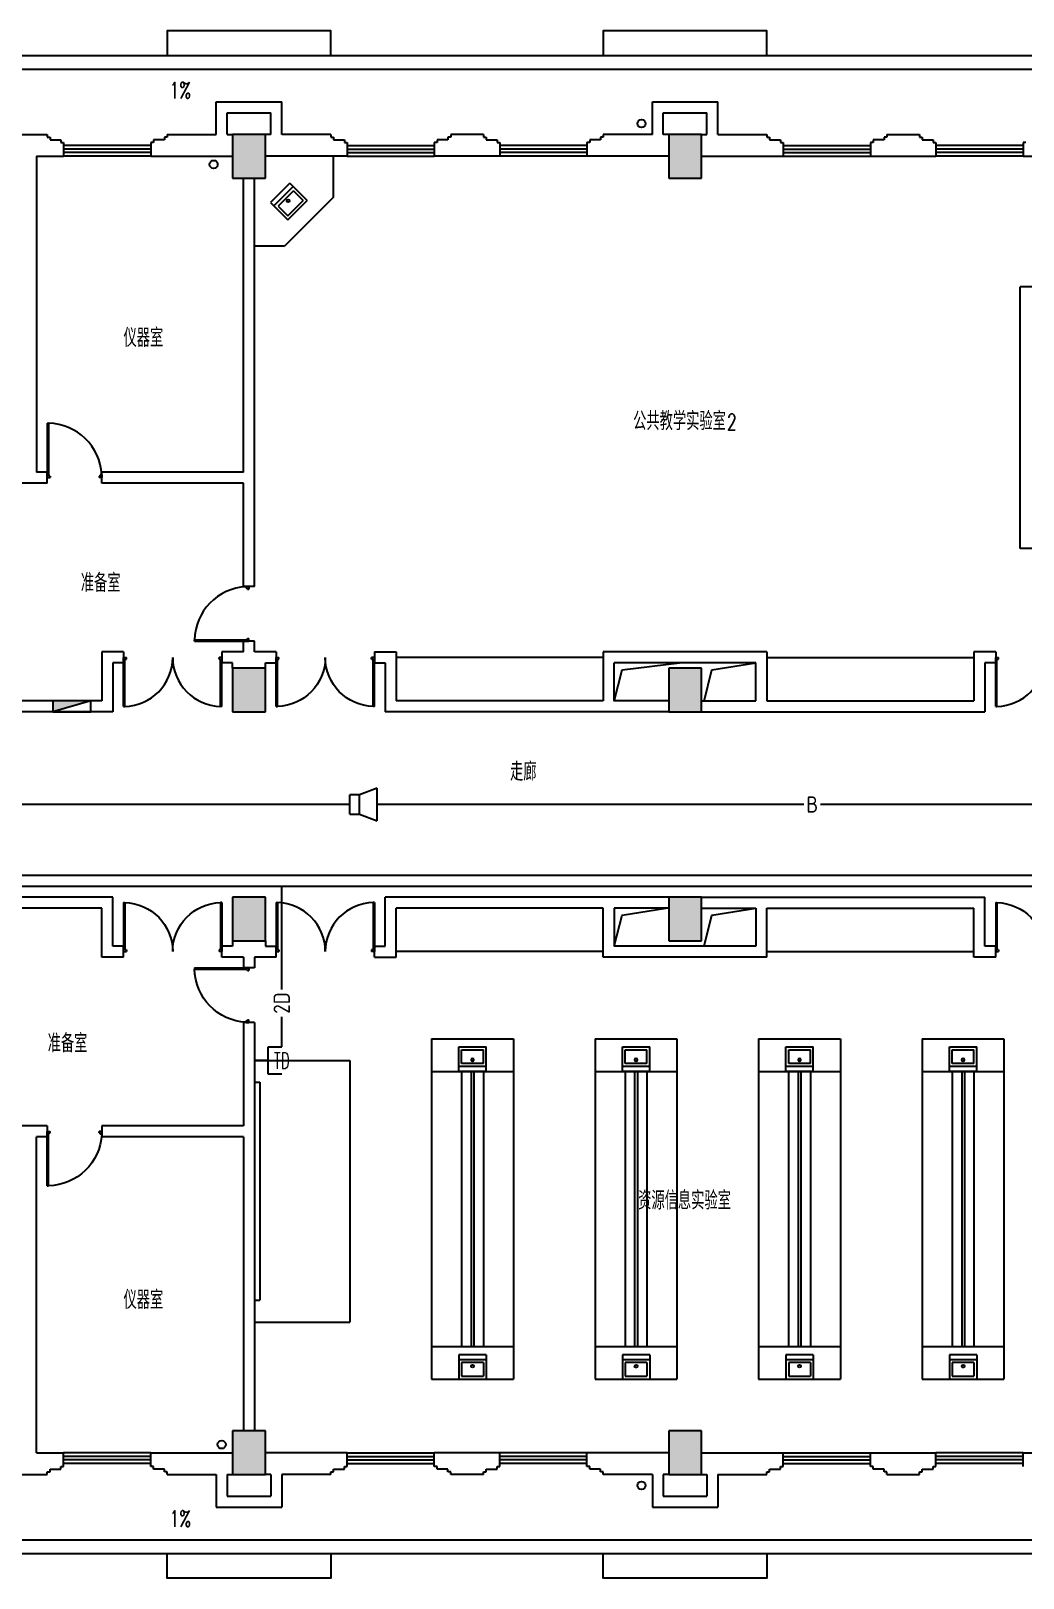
# Model space of a CAD drawing. Extents: x 190999 to 834799, y -200814 to 215286.
# Drawn here: x 240812 to 259012, y -66564 to -38163 of the extents above; entities that cross this region are included whole.
import ezdxf
from ezdxf.enums import TextEntityAlignment as Align

# ---------------------------------------------------------------- set-up
doc = ezdxf.new("R2010")
doc.units = 0
doc.header["$LTSCALE"] = 1000
doc.header["$MEASUREMENT"] = 0
for name, color, linetype in [('00-EQUIP', 3, 'Continuous'), ('00-SIG_TEXT', 7, 'Continuous'), ('00-WIRE-4', 6, 'Continuous'), ('A-墙线', 2, 'Continuous'), ('A-外包装修', 250, 'Continuous'), ('A-外窗', 145, 'Continuous'), ('A-家具', 250, 'Continuous'), ('A-门', 167, 'Continuous'), ('COLUMN', 2, 'Continuous'), ('EQUIP_消火栓', 6, 'Continuous'), ('PUB_HATCH', 250, 'Continuous'), ('PUB_TEXT', 7, 'Continuous'), ('屋面排水', 7, 'Continuous'), ('房间名称', 7, 'Continuous'), ('桥架', 1, 'Continuous'), ('洞口线', 177, 'Continuous'), ('雨水管', 3, 'Continuous'), ('雨水管口', 1, 'Continuous')]:
    doc.layers.add(name, color=color, linetype=linetype)
doc.styles.add('-GBCBIGGBENOR', font='GBENOR.shx', dxfattribs={"bigfont": 'GBCBIG.shx'})
doc.styles.add('_COMPLEX', font='COMPLEX.shx', dxfattribs={"width": 0.5})
doc.styles.add('_TCH_DIM', font='SIMPLEX', dxfattribs={"bigfont": 'GBCBIG'})
doc.styles.get("Standard").update_dxf_attribs({"font": 'simhei.ttf'})
doc.styles.add('zz-1', font='arial.ttf', dxfattribs={"width": 0.8})

# ---------------------------------------------------------------- blocks, each defined once
blk = doc.blocks.new('m1000')
at = {"layer": 'A-墙线'}
for p, q in [((0, 0), (0, 200)), ((1000, 0), (1000, 200))]:
    blk.add_line(p, q, dxfattribs=at)
at = {"layer": 'A-门'}
for p, q in [((0, 1100), (0, 100)), ((0, 1100), (20, 1100)), ((20, 1100), (20, 150)), ((0, 150), (30, 150)), ((0, 100), (50, 100)), ((30, 150), (30, 130)), ((30, 130), (50, 130)), ((50, 130), (50, 100)), ((950, 130), (950, 100)), ((970, 130), (950, 130)), ((1000, 100), (950, 100)), ((970, 150), (970, 130)), ((1000, 150), (970, 150)), ((1000, 150), (1000, 100))]:
    blk.add_line(p, q, dxfattribs=at)
blk.add_arc((0, 100), 1000, 2.866, 88.854, dxfattribs=at)
blk = doc.blocks.new('m1800')
at = {"layer": 'A-墙线'}
for p, q in [((-900, -100), (-900, 100)), ((900, -100), (900, 100))]:
    blk.add_line(p, q, dxfattribs=at)
at = {"layer": 'A-门'}
for p, q in [((-900, 900), (-900, 0)), ((-900, 900), (-880, 900)), ((-880, 900), (-880, 50)), ((880, 900), (880, 50)), ((900, 900), (880, 900)), ((900, 900), (900, 0)), ((-900, 50), (-870, 50)), ((-900, 0), (-850, 0)), ((-870, 50), (-870, 30)), ((-870, 30), (-850, 30)), ((-850, 30), (-850, 0)), ((850, 30), (850, 0)), ((870, 30), (850, 30)), ((900, 0), (850, 0)), ((870, 50), (870, 30)), ((900, 50), (870, 50))]:
    blk.add_line(p, q, dxfattribs=at)
for centre, start, end in [((-900, 0), 0, 88.7267), ((900, 0), 91.2733, 180)]:
    blk.add_arc(centre, 900, start, end, dxfattribs=at)
blk = doc.blocks.new('$TwtSys$00000434')
for p, q in [((-0.5, 0.5), (-0.5, -0.5)), ((-0.5, -0.5), (0.5, 0.5)), ((0.5, 0.5), (-0.5, 0.5)), ((0.5, -0.5), (0.5, 0.5)), ((-0.5, -0.5), (0.5, -0.5))]:
    blk.add_line(p, q)
blk.add_solid([(0.5, -0.5), (0.5, 0.5), (-0.5, -0.5)])
blk = doc.blocks.new('$plan$00001609')
at = {"linetype": 'Continuous'}
for p, q in [((0, -251), (0, 251)), ((0, 251), (450, 251)), ((93, -251), (93, 251)), ((146, -199), (146, 199)), ((146, 199), (397, 199)), ((397, 199), (397, -199)), ((450, 251), (450, -251)), ((0, -251), (450, -251)), ((146, -199), (397, -199))]:
    blk.add_line(p, q, dxfattribs=at)
blk.add_line((238, 2), (238, 0))
blk.add_arc((212, 0), 26, 4.716, 0, dxfattribs=at)
at = {"style": 'zz-1'}
for tag in ['YSIZE', 'XSIZE']:
    blk.add_attdef(tag, (0, 0), '', height=0.5, dxfattribs=at)
blk = doc.blocks.new('_LINKPT1')
at = {"color": 0}
blk.add_line((0, 0), (0, 0), dxfattribs=at)
blk = doc.blocks.new('IO37IMB6')
for p, q in [((-0.5, 0.499), (-0.5, 0.999)), ((0.5, 0.999), (0.5, 0.499)), ((0.5, 0.499), (-0.5, 0.499)), ((0, 0.5), (0, 0))]:
    blk.add_line(p, q)
at = {"xscale": 0.002, "yscale": 0.002, "zscale": 0.002}
for p in [(0, 1.384), (-0.5, 0.499), (0, 0), (0.5, 0.499)]:
    blk.add_blockref('_LINKPT1', p, dxfattribs=at)
at = {"style": '_COMPLEX', "width": 0.6, "flags": 8}
blk.add_attdef('$TEXT$', text='', height=0.6, dxfattribs=at).set_placement((0, 1), align=Align.MIDDLE_CENTER)
at = {"flags": 9}
blk.add_attdef('A', (0, 0), '', height=0.00002, dxfattribs=at)
blk = doc.blocks.new('OS28WV87')
for p, q in [((0.35, 0.35), (1, 0.6)), ((1, 0.6), (1, -0.6)), ((0, 0.35), (0, -0.35)), ((0, 0.35), (0.35, 0.35)), ((0.35, 0.35), (0.35, -0.35)), ((0.35, -0.35), (0, -0.35)), ((1, -0.6), (0.35, -0.35))]:
    blk.add_line(p, q)
at = {"xscale": 0.002, "yscale": 0.002, "zscale": 0.002}
for p in [(0, 0), (0.175, 0.35), (1, 0), (0.175, -0.35)]:
    blk.add_blockref('_LINKPT1', p, dxfattribs=at)
at = {"flags": 9}
blk.add_attdef('A', (0, 0), '', height=0.00002, dxfattribs=at)

msp = doc.modelspace()

# ---------------------------------------------------------------- hatches: boundary and pattern name
at = {"layer": 'PUB_HATCH'}
for points in [[(245111.6, -40063.5), (244511.6, -40063.5), (244511.6, -40863.5), (245111.6, -40863.5)], [(253111.6, -40063.5), (252511.6, -40063.5), (252511.6, -40863.5), (253111.6, -40863.5)], [(245111.6, -49863.5), (244511.6, -49863.5), (244511.6, -50663.5), (245111.6, -50663.5)], [(253111.6, -49863.5), (252511.6, -49863.5), (252511.6, -50663.5), (253111.6, -50663.5)], [(245111.6, -54063.5), (244511.6, -54063.5), (244511.6, -54863.5), (245111.6, -54863.5)], [(253111.6, -54063.5), (252511.6, -54063.5), (252511.6, -54863.5), (253111.6, -54863.5)], [(245111.6, -63863.5), (244511.6, -63863.5), (244511.6, -64663.5), (245111.6, -64663.5)], [(253111.6, -63863.5), (252511.6, -63863.5), (252511.6, -64663.5), (253111.6, -64663.5)]]:
    msp.add_hatch(color=256, dxfattribs=at).paths.add_polyline_path(points)

# ---------------------------------------------------------------- linework, layer by layer
at = {"layer": '00-WIRE-4'}
for p, q in [((246661.6, -52363.5), (238819.8, -52363.5)), ((254992.3, -52363.5), (247161.6, -52363.5)), ((260037.1, -52363.5), (255297.3, -52363.5)), ((245411.1, -55758), (245411.1, -53863.5)), ((245411.1, -56813.5), (245411.1, -56258.6))]:
    msp.add_line(p, q, dxfattribs=at)
at = {"layer": 'A-墙线'}
for p, q in [((244211.6, -39463.5), (245411.6, -39463.5)), ((244211.6, -40063.5), (244211.6, -39463.5)), ((245411.6, -40063.5), (245411.6, -39463.5)), ((252211.6, -39463.5), (253411.6, -39463.5)), ((252211.6, -40063.5), (252211.6, -39463.5)), ((253411.6, -40063.5), (253411.6, -39463.5)), ((244411.6, -39663.5), (245211.6, -39663.5)), ((244411.6, -40063.5), (244411.6, -39663.5)), ((245211.6, -40063.5), (245211.6, -39663.5)), ((252411.6, -39663.5), (253211.6, -39663.5)), ((252411.6, -40063.5), (252411.6, -39663.5)), ((253211.6, -40063.5), (253211.6, -39663.5)), ((240511.6, -40063.5), (241111.6, -40063.5)), ((241111.6, -40063.5), (241111.6, -40113.5)), ((241111.6, -40113.5), (241161.6, -40113.5)), ((241161.6, -40113.5), (241161.6, -40163.5)), ((241161.6, -40163.5), (241361.6, -40163.5)), ((241361.6, -40163.5), (241361.6, -40213.5)), ((241361.6, -40213.5), (241411.6, -40213.5)), ((241411.6, -40213.5), (241411.6, -40463.5)), ((243061.6, -40213.5), (243011.6, -40213.5)), ((243011.6, -40213.5), (243011.6, -40463.5)), ((243061.6, -40163.5), (243061.6, -40213.5)), ((243261.6, -40163.5), (243061.6, -40163.5)), ((243261.6, -40113.5), (243261.6, -40163.5)), ((243311.6, -40113.5), (243261.6, -40113.5)), ((243311.6, -40063.5), (244211.6, -40063.5)), ((243311.6, -40063.5), (243311.6, -40113.5)), ((244411.6, -40063.5), (244511.6, -40063.5)), ((245211.6, -40063.5), (245111.6, -40063.5)), ((246311.6, -40063.5), (245411.6, -40063.5)), ((246311.6, -40063.5), (246311.6, -40113.5)), ((246311.6, -40113.5), (246361.6, -40113.5)), ((246361.6, -40113.5), (246361.6, -40163.5)), ((246361.6, -40163.5), (246561.6, -40163.5)), ((246561.6, -40163.5), (246561.6, -40213.5)), ((246561.6, -40213.5), (246611.6, -40213.5)), ((246611.6, -40213.5), (246611.6, -40463.5)), ((248261.6, -40213.5), (248211.6, -40213.5)), ((248211.6, -40213.5), (248211.6, -40463.5)), ((248261.6, -40163.5), (248261.6, -40213.5)), ((248461.6, -40163.5), (248261.6, -40163.5)), ((248461.6, -40113.5), (248461.6, -40163.5)), ((248511.6, -40113.5), (248461.6, -40113.5)), ((249111.6, -40063.5), (248511.6, -40063.5)), ((248511.6, -40063.5), (248511.6, -40113.5)), ((249111.6, -40063.5), (249111.6, -40113.5)), ((249111.6, -40113.5), (249161.6, -40113.5)), ((249161.6, -40113.5), (249161.6, -40163.5)), ((249161.6, -40163.5), (249361.6, -40163.5)), ((249361.6, -40163.5), (249361.6, -40213.5)), ((249361.6, -40213.5), (249411.6, -40213.5)), ((249411.6, -40213.5), (249411.6, -40463.5)), ((251061.6, -40213.5), (251011.6, -40213.5)), ((251011.6, -40213.5), (251011.6, -40463.5)), ((251061.6, -40163.5), (251061.6, -40213.5)), ((251261.6, -40163.5), (251061.6, -40163.5)), ((251261.6, -40113.5), (251261.6, -40163.5)), ((251311.6, -40113.5), (251261.6, -40113.5)), ((252211.6, -40063.5), (251311.6, -40063.5)), ((251311.6, -40063.5), (251311.6, -40113.5)), ((252511.6, -40063.5), (252411.6, -40063.5)), ((253111.6, -40063.5), (253211.6, -40063.5)), ((253411.6, -40063.5), (254311.6, -40063.5)), ((254311.6, -40063.5), (254311.6, -40113.5)), ((254311.6, -40113.5), (254361.6, -40113.5)), ((254361.6, -40113.5), (254361.6, -40163.5)), ((254361.6, -40163.5), (254561.6, -40163.5)), ((254561.6, -40163.5), (254561.6, -40213.5)), ((254561.6, -40213.5), (254611.6, -40213.5)), ((254611.6, -40213.5), (254611.6, -40463.5)), ((256261.6, -40213.5), (256211.6, -40213.5)), ((256211.6, -40213.5), (256211.6, -40463.5)), ((256261.6, -40163.5), (256261.6, -40213.5)), ((256461.6, -40163.5), (256261.6, -40163.5)), ((256461.6, -40113.5), (256461.6, -40163.5)), ((256511.6, -40113.5), (256461.6, -40113.5)), ((256511.6, -40063.5), (257111.6, -40063.5)), ((256511.6, -40063.5), (256511.6, -40113.5)), ((257111.6, -40063.5), (257111.6, -40113.5)), ((257111.6, -40113.5), (257161.6, -40113.5)), ((257161.6, -40113.5), (257161.6, -40163.5)), ((257161.6, -40163.5), (257361.6, -40163.5)), ((257361.6, -40163.5), (257361.6, -40213.5)), ((257361.6, -40213.5), (257411.6, -40213.5)), ((257411.6, -40213.5), (257411.6, -40463.5)), ((259061.6, -40213.5), (259011.6, -40213.5)), ((259011.6, -40213.5), (259011.6, -40463.5)), ((240911.6, -40463.5), (240911.6, -46263.5)), ((240911.6, -40463.5), (241411.6, -40463.5)), ((243011.6, -40463.5), (244511.6, -40463.5)), ((246611.6, -40463.5), (245111.6, -40463.5)), ((249411.6, -40463.5), (248211.6, -40463.5)), ((252511.6, -40463.5), (251011.6, -40463.5)), ((253111.6, -40463.5), (254611.6, -40463.5)), ((256211.6, -40463.5), (257411.6, -40463.5)), ((259011.6, -40463.5), (260511.6, -40463.5)), ((244711.6, -46263.5), (244711.6, -40863.5)), ((244911.6, -48363.5), (244911.6, -40863.5)), ((241111.6, -46263.5), (240911.6, -46263.5)), ((244711.6, -46263.5), (242111.6, -46263.5)), ((241111.6, -46463.5), (240511.6, -46463.5)), ((244711.6, -46463.5), (242111.6, -46463.5)), ((244711.6, -48363.5), (244711.6, -46463.5)), ((244711.6, -49563.5), (244711.6, -49363.5)), ((244911.6, -49563.5), (244911.6, -49363.5)), ((242511.6, -49563.5), (242111.6, -49563.5)), ((242111.6, -49563.5), (242111.6, -50463.5)), ((244711.6, -49563.5), (244311.6, -49563.5)), ((245311.6, -49563.5), (244911.6, -49563.5)), ((247111.6, -49563.5), (247511.6, -49563.5)), ((247511.6, -49563.5), (247511.6, -50463.5)), ((254311.6, -49563.5), (251311.6, -49563.5)), ((251311.6, -49563.5), (251311.6, -50463.5)), ((254311.6, -49563.5), (254311.6, -50463.5)), ((258511.6, -49563.5), (258111.6, -49563.5)), ((258111.6, -49563.5), (258111.6, -50463.5)), ((242511.6, -49763.5), (242311.6, -49763.5)), ((242311.6, -49763.5), (242311.6, -50663.5)), ((244511.6, -49763.5), (244311.6, -49763.5)), ((244511.6, -49863.5), (244511.6, -49763.5)), ((245111.6, -49763.5), (245311.6, -49763.5)), ((245111.6, -49863.5), (245111.6, -49763.5)), ((247111.6, -49763.5), (247311.6, -49763.5)), ((247311.6, -49763.5), (247311.6, -50663.5)), ((254111.6, -49763.5), (251511.6, -49763.5)), ((251511.6, -50463.5), (251511.6, -49763.5)), ((254111.6, -50463.5), (254111.6, -49763.5)), ((258511.6, -49763.5), (258311.6, -49763.5)), ((258311.6, -49763.5), (258311.6, -50663.5)), ((242111.6, -50463.5), (239461.6, -50463.5)), ((251311.6, -50463.5), (247511.6, -50463.5)), ((252511.6, -50463.5), (251511.6, -50463.5)), ((253111.6, -50463.5), (254111.6, -50463.5)), ((254311.6, -50463.5), (258111.6, -50463.5)), ((242311.6, -50663.5), (237111.6, -50663.5)), ((252511.6, -50663.5), (247311.6, -50663.5)), ((253111.6, -50663.5), (258311.6, -50663.5)), ((242311.6, -54063.5), (237111.6, -54063.5)), ((242311.6, -54963.5), (242311.6, -54063.5)), ((252511.6, -54063.5), (247311.6, -54063.5)), ((247311.6, -54963.5), (247311.6, -54063.5)), ((253111.6, -54063.5), (258311.6, -54063.5)), ((258311.6, -54963.5), (258311.6, -54063.5)), ((242111.6, -54263.5), (238061.6, -54263.5)), ((242111.6, -55163.5), (242111.6, -54263.5)), ((251311.6, -54263.5), (247511.6, -54263.5)), ((247511.6, -55163.5), (247511.6, -54263.5)), ((251311.6, -55163.5), (251311.6, -54263.5)), ((252511.6, -54263.5), (251511.6, -54263.5)), ((251511.6, -54263.5), (251511.6, -54963.5)), ((253111.6, -54263.5), (254111.6, -54263.5)), ((254111.6, -54263.5), (254111.6, -54963.5)), ((254311.6, -54263.5), (258111.6, -54263.5)), ((254311.6, -55163.5), (254311.6, -54263.5)), ((258111.6, -55163.5), (258111.6, -54263.5)), ((242511.6, -54963.5), (242311.6, -54963.5)), ((244511.6, -54963.5), (244311.6, -54963.5)), ((244511.6, -54863.5), (244511.6, -54963.5)), ((245111.6, -54863.5), (245111.6, -54963.5)), ((245111.6, -54963.5), (245311.6, -54963.5)), ((247111.6, -54963.5), (247311.6, -54963.5)), ((254111.6, -54963.5), (251511.6, -54963.5)), ((258511.6, -54963.5), (258311.6, -54963.5)), ((242511.6, -55163.5), (242111.6, -55163.5)), ((244711.6, -55163.5), (244311.6, -55163.5)), ((244711.6, -55163.5), (244711.6, -55363.5)), ((244911.6, -55163.5), (244911.6, -55363.5)), ((245311.6, -55163.5), (244911.6, -55163.5)), ((247111.6, -55163.5), (247511.6, -55163.5)), ((254311.6, -55163.5), (251311.6, -55163.5)), ((258511.6, -55163.5), (258111.6, -55163.5)), ((244711.6, -56363.5), (244711.6, -58263.5)), ((244911.6, -56363.5), (244911.6, -63863.5)), ((241111.6, -58263.5), (240511.6, -58263.5)), ((241111.6, -58463.5), (240911.6, -58463.5)), ((240911.6, -64263.5), (240911.6, -58463.5)), ((244711.6, -58263.5), (242111.6, -58263.5)), ((244711.6, -58463.5), (242111.6, -58463.5)), ((244711.6, -58463.5), (244711.6, -63863.5)), ((240911.6, -64263.5), (241411.6, -64263.5)), ((241411.6, -64513.5), (241411.6, -64263.5)), ((243011.6, -64263.5), (244511.6, -64263.5)), ((243011.6, -64513.5), (243011.6, -64263.5)), ((246611.6, -64263.5), (245111.6, -64263.5)), ((246611.6, -64513.5), (246611.6, -64263.5)), ((249411.6, -64263.5), (248211.6, -64263.5)), ((248211.6, -64513.5), (248211.6, -64263.5)), ((249411.6, -64513.5), (249411.6, -64263.5)), ((252511.6, -64263.5), (251011.6, -64263.5)), ((251011.6, -64513.5), (251011.6, -64263.5)), ((253111.6, -64263.5), (254611.6, -64263.5)), ((254611.6, -64513.5), (254611.6, -64263.5)), ((256211.6, -64263.5), (257411.6, -64263.5)), ((256211.6, -64513.5), (256211.6, -64263.5)), ((257411.6, -64513.5), (257411.6, -64263.5)), ((259011.6, -64263.5), (260511.6, -64263.5)), ((259011.6, -64513.5), (259011.6, -64263.5)), ((240511.6, -64663.5), (241111.6, -64663.5)), ((241111.6, -64663.5), (241111.6, -64613.5)), ((241111.6, -64613.5), (241161.6, -64613.5)), ((241161.6, -64613.5), (241161.6, -64563.5)), ((241161.6, -64563.5), (241361.6, -64563.5)), ((241361.6, -64513.5), (241411.6, -64513.5)), ((241361.6, -64563.5), (241361.6, -64513.5)), ((243061.6, -64513.5), (243011.6, -64513.5)), ((243061.6, -64563.5), (243061.6, -64513.5)), ((243261.6, -64563.5), (243061.6, -64563.5)), ((243261.6, -64613.5), (243261.6, -64563.5)), ((243311.6, -64613.5), (243261.6, -64613.5)), ((243311.6, -64663.5), (243311.6, -64613.5)), ((243311.6, -64663.5), (244211.6, -64663.5)), ((244211.6, -64663.5), (244211.6, -65263.5)), ((244411.6, -64663.5), (244511.6, -64663.5)), ((244411.6, -64663.5), (244411.6, -65063.5)), ((245211.6, -64663.5), (245111.6, -64663.5)), ((245211.6, -64663.5), (245211.6, -65063.5)), ((246311.6, -64663.5), (245411.6, -64663.5)), ((245411.6, -64663.5), (245411.6, -65263.5)), ((246311.6, -64663.5), (246311.6, -64613.5)), ((246311.6, -64613.5), (246361.6, -64613.5)), ((246361.6, -64613.5), (246361.6, -64563.5)), ((246361.6, -64563.5), (246561.6, -64563.5)), ((246561.6, -64513.5), (246611.6, -64513.5)), ((246561.6, -64563.5), (246561.6, -64513.5)), ((248261.6, -64513.5), (248211.6, -64513.5)), ((248261.6, -64563.5), (248261.6, -64513.5)), ((248461.6, -64563.5), (248261.6, -64563.5)), ((248461.6, -64613.5), (248461.6, -64563.5)), ((248511.6, -64613.5), (248461.6, -64613.5)), ((248511.6, -64663.5), (248511.6, -64613.5)), ((249111.6, -64663.5), (248511.6, -64663.5)), ((249111.6, -64663.5), (249111.6, -64613.5)), ((249111.6, -64613.5), (249161.6, -64613.5)), ((249161.6, -64613.5), (249161.6, -64563.5)), ((249161.6, -64563.5), (249361.6, -64563.5)), ((249361.6, -64513.5), (249411.6, -64513.5)), ((249361.6, -64563.5), (249361.6, -64513.5)), ((251061.6, -64513.5), (251011.6, -64513.5)), ((251061.6, -64563.5), (251061.6, -64513.5)), ((251261.6, -64563.5), (251061.6, -64563.5)), ((251261.6, -64613.5), (251261.6, -64563.5)), ((251311.6, -64613.5), (251261.6, -64613.5)), ((251311.6, -64663.5), (251311.6, -64613.5)), ((252211.6, -64663.5), (251311.6, -64663.5)), ((252211.6, -64663.5), (252211.6, -65263.5)), ((252511.6, -64663.5), (252411.6, -64663.5)), ((252411.6, -64663.5), (252411.6, -65063.5)), ((253111.6, -64663.5), (253211.6, -64663.5)), ((253211.6, -64663.5), (253211.6, -65063.5)), ((253411.6, -64663.5), (254311.6, -64663.5)), ((253411.6, -64663.5), (253411.6, -65263.5)), ((254311.6, -64663.5), (254311.6, -64613.5)), ((254311.6, -64613.5), (254361.6, -64613.5)), ((254361.6, -64613.5), (254361.6, -64563.5)), ((254361.6, -64563.5), (254561.6, -64563.5)), ((254561.6, -64513.5), (254611.6, -64513.5)), ((254561.6, -64563.5), (254561.6, -64513.5)), ((256261.6, -64513.5), (256211.6, -64513.5)), ((256261.6, -64563.5), (256261.6, -64513.5)), ((256461.6, -64563.5), (256261.6, -64563.5)), ((256461.6, -64613.5), (256461.6, -64563.5)), ((256511.6, -64613.5), (256461.6, -64613.5)), ((256511.6, -64663.5), (256511.6, -64613.5)), ((256511.6, -64663.5), (257111.6, -64663.5)), ((257111.6, -64663.5), (257111.6, -64613.5)), ((257111.6, -64613.5), (257161.6, -64613.5)), ((257161.6, -64613.5), (257161.6, -64563.5)), ((257161.6, -64563.5), (257361.6, -64563.5)), ((257361.6, -64513.5), (257411.6, -64513.5)), ((257361.6, -64563.5), (257361.6, -64513.5)), ((244211.6, -65263.5), (245411.6, -65263.5)), ((244411.6, -65063.5), (245211.6, -65063.5)), ((252211.6, -65263.5), (253411.6, -65263.5)), ((252411.6, -65063.5), (253211.6, -65063.5))]:
    msp.add_line(p, q, dxfattribs=at)
at = {"layer": 'A-外包装修'}
for p, q in [((218711.6, -38613.4), (283361.6, -38613.4)), ((218961.6, -38863.4), (283111.6, -38863.4)), ((218961.6, -65863.7), (284811.6, -65863.7)), ((218711.6, -66113.7), (284811.6, -66113.7))]:
    msp.add_line(p, q, dxfattribs=at)
for points in [[(246312, -38613.4), (246312, -38163.2), (243311.3, -38163.2), (243311.3, -38613.4)], [(254312, -38613.4), (254312, -38163.2), (251311.3, -38163.2), (251311.3, -38613.4)], [(246312, -66113.7), (246312, -66563.9), (243311.3, -66563.9), (243311.3, -66113.7)], [(254312, -66113.7), (254312, -66563.9), (251311.3, -66563.9), (251311.3, -66113.7)]]:
    msp.add_lwpolyline(points, dxfattribs=at)
at = {"layer": 'A-外窗'}
for p, q in [((243011.6, -40263.5), (241411.6, -40263.5)), ((246611.6, -40263.5), (248211.6, -40263.5)), ((251011.6, -40263.5), (249411.6, -40263.5)), ((254611.6, -40263.5), (256211.6, -40263.5)), ((259011.6, -40263.5), (257411.6, -40263.5)), ((243011.6, -40333.5), (241411.6, -40333.5)), ((243011.6, -40393.5), (241411.6, -40393.5)), ((243011.6, -40463.5), (241411.6, -40463.5)), ((246611.6, -40333.5), (248211.6, -40333.5)), ((246611.6, -40393.5), (248211.6, -40393.5)), ((246611.6, -40463.5), (248211.6, -40463.5)), ((251011.6, -40333.5), (249411.6, -40333.5)), ((251011.6, -40393.5), (249411.6, -40393.5)), ((251011.6, -40463.5), (249411.6, -40463.5)), ((254611.6, -40333.5), (256211.6, -40333.5)), ((254611.6, -40393.5), (256211.6, -40393.5)), ((254611.6, -40463.5), (256211.6, -40463.5)), ((259011.6, -40333.5), (257411.6, -40333.5)), ((259011.6, -40393.5), (257411.6, -40393.5)), ((259011.6, -40463.5), (257411.6, -40463.5)), ((243011.6, -64263.5), (241411.6, -64263.5)), ((243011.6, -64333.5), (241411.6, -64333.5)), ((243011.6, -64393.5), (241411.6, -64393.5)), ((243011.6, -64463.5), (241411.6, -64463.5)), ((246611.6, -64263.5), (248211.6, -64263.5)), ((246611.6, -64333.5), (248211.6, -64333.5)), ((246611.6, -64393.5), (248211.6, -64393.5)), ((246611.6, -64463.5), (248211.6, -64463.5)), ((251011.6, -64263.5), (249411.6, -64263.5)), ((251011.6, -64333.5), (249411.6, -64333.5)), ((251011.6, -64393.5), (249411.6, -64393.5)), ((251011.6, -64463.5), (249411.6, -64463.5)), ((254611.6, -64263.5), (256211.6, -64263.5)), ((254611.6, -64333.5), (256211.6, -64333.5)), ((254611.6, -64393.5), (256211.6, -64393.5)), ((254611.6, -64463.5), (256211.6, -64463.5)), ((259011.6, -64263.5), (257411.6, -64263.5)), ((259011.6, -64333.5), (257411.6, -64333.5)), ((259011.6, -64393.5), (257411.6, -64393.5)), ((259011.6, -64463.5), (257411.6, -64463.5))]:
    msp.add_line(p, q, dxfattribs=at)
at = {"layer": 'A-家具'}
for p, q in [((246361.6, -41213.5), (246361.6, -40463.5)), ((246361.6, -41213.5), (245461.6, -42113.5)), ((245461.6, -42113.5), (244911.6, -42113.5)), ((258961.6, -47663.5), (258961.6, -42863.5)), ((260711.6, -42863.5), (258961.6, -42863.5)), ((260711.6, -47663.5), (258961.6, -47663.5)), ((251311.6, -49663.5), (247511.6, -49663.5)), ((254311.6, -49663.5), (258111.6, -49663.5)), ((251311.6, -55063.5), (247511.6, -55063.5)), ((254311.6, -55063.5), (258111.6, -55063.5)), ((248161.6, -56663.5), (248161.6, -62913.5)), ((248161.6, -56663.5), (249661.6, -56663.5)), ((249661.6, -56663.5), (249661.6, -62913.5)), ((251161.6, -56663.5), (251161.6, -62913.5)), ((251161.6, -56663.5), (252661.6, -56663.5)), ((252661.6, -56663.5), (252661.6, -62913.5)), ((254161.6, -56663.5), (254161.6, -62913.5)), ((254161.6, -56663.5), (255661.6, -56663.5)), ((255661.6, -56663.5), (255661.6, -62913.5)), ((257161.6, -56663.5), (257161.6, -62913.5)), ((257161.6, -56663.5), (258661.6, -56663.5)), ((258661.6, -56663.5), (258661.6, -62913.5)), ((244911.6, -57063.5), (246661.6, -57063.5)), ((246661.6, -57063.5), (246661.6, -61863.5)), ((248161.6, -57263.5), (249661.6, -57263.5)), ((248711.6, -57263.5), (248711.6, -62313.5)), ((248886.6, -57263.5), (248886.6, -62313.5)), ((248936.6, -57263.5), (248936.6, -62313.5)), ((249111.6, -57263.5), (249111.6, -62313.5)), ((251161.6, -57263.5), (252661.6, -57263.5)), ((251711.6, -57263.5), (251711.6, -62313.5)), ((251886.6, -57263.5), (251886.6, -62313.5)), ((251936.6, -57263.5), (251936.6, -62313.5)), ((252111.6, -57263.5), (252111.6, -62313.5)), ((254161.6, -57263.5), (255661.6, -57263.5)), ((254711.6, -57263.5), (254711.6, -62313.5)), ((254886.6, -57263.5), (254886.6, -62313.5)), ((254936.6, -57263.5), (254936.6, -62313.5)), ((255111.6, -57263.5), (255111.6, -62313.5)), ((257161.6, -57263.5), (258661.6, -57263.5)), ((257711.6, -57263.5), (257711.6, -62313.5)), ((257886.6, -57263.5), (257886.6, -62313.5)), ((257936.6, -57263.5), (257936.6, -62313.5)), ((258111.6, -57263.5), (258111.6, -62313.5)), ((244911.6, -57463.5), (245011.6, -57463.5)), ((245011.6, -57463.5), (245011.6, -61463.5)), ((244911.6, -61463.5), (245011.6, -61463.5)), ((244911.6, -61863.5), (246661.6, -61863.5)), ((248161.6, -62313.5), (249661.6, -62313.5)), ((251161.6, -62313.5), (252661.6, -62313.5)), ((254161.6, -62313.5), (255661.6, -62313.5)), ((257161.6, -62313.5), (258661.6, -62313.5)), ((248161.6, -62913.5), (249661.6, -62913.5)), ((251161.6, -62913.5), (252661.6, -62913.5)), ((254161.6, -62913.5), (255661.6, -62913.5)), ((257161.6, -62913.5), (258661.6, -62913.5))]:
    msp.add_line(p, q, dxfattribs=at)
at = {"layer": 'COLUMN'}
for p, q in [((245111.6, -40063.5), (244511.6, -40063.5)), ((244511.6, -40063.5), (244511.6, -40863.5)), ((245111.6, -40863.5), (245111.6, -40063.5)), ((253111.6, -40063.5), (252511.6, -40063.5)), ((252511.6, -40063.5), (252511.6, -40863.5)), ((253111.6, -40863.5), (253111.6, -40063.5)), ((244511.6, -40863.5), (245111.6, -40863.5)), ((252511.6, -40863.5), (253111.6, -40863.5)), ((245111.6, -49863.5), (244511.6, -49863.5)), ((244511.6, -49863.5), (244511.6, -50663.5)), ((245111.6, -50663.5), (245111.6, -49863.5)), ((253111.6, -49863.5), (252511.6, -49863.5)), ((252511.6, -49863.5), (252511.6, -50663.5)), ((253111.6, -50663.5), (253111.6, -49863.5)), ((244511.6, -50663.5), (245111.6, -50663.5)), ((252511.6, -50663.5), (253111.6, -50663.5)), ((245111.6, -54063.5), (244511.6, -54063.5)), ((244511.6, -54063.5), (244511.6, -54863.5)), ((245111.6, -54863.5), (245111.6, -54063.5)), ((253111.6, -54063.5), (252511.6, -54063.5)), ((252511.6, -54063.5), (252511.6, -54863.5)), ((253111.6, -54863.5), (253111.6, -54063.5)), ((244511.6, -54863.5), (245111.6, -54863.5)), ((252511.6, -54863.5), (253111.6, -54863.5)), ((245111.6, -63863.5), (244511.6, -63863.5)), ((244511.6, -63863.5), (244511.6, -64663.5)), ((245111.6, -64663.5), (245111.6, -63863.5)), ((253111.6, -63863.5), (252511.6, -63863.5)), ((252511.6, -63863.5), (252511.6, -64663.5)), ((253111.6, -64663.5), (253111.6, -63863.5)), ((244511.6, -64663.5), (245111.6, -64663.5)), ((252511.6, -64663.5), (253111.6, -64663.5))]:
    msp.add_line(p, q, dxfattribs=at)
at = {"layer": '屋面排水'}
for points in [[(243903.9, -39253.4, 0, 0, 0), (245296.2, -39253.4, 80, 0, 0), (245596.2, -39253.4, 0, 0, 0)], [(258886.4, -39253.4, 0, 0, 0), (257494, -39253.4, 80, 0, 0), (257194, -39253.4, 0, 0, 0)], [(243903.9, -65473.7, 0, 0, 0), (245296.2, -65473.7, 80, 0, 0), (245596.2, -65473.7, 0, 0, 0)], [(258886.4, -65473.7, 0, 0, 0), (257494, -65473.7, 80, 0, 0), (257194, -65473.7, 0, 0, 0)]]:
    msp.add_lwpolyline(points, format="xyseb", dxfattribs=at)
at = {"layer": '桥架'}
for p, q in [((211111.6, -53663.5), (283811.6, -53663.5)), ((216211.6, -53863.5), (283811.6, -53863.5))]:
    msp.add_line(p, q, dxfattribs=at)
at = {"layer": '洞口线', "ltscale": 2}
for points in [[(251511.6, -50463.8), (251655.1, -49894.4), (252711.6, -49763.8)], [(253161.6, -50463.8), (253305.1, -49894.4), (254111.6, -49763.5)], [(251511.6, -54963.8), (251655.1, -54394.4), (252461.6, -54263.5)], [(253161.6, -54963.8), (253305.1, -54394.4), (254111.6, -54263.5)]]:
    msp.add_lwpolyline(points, dxfattribs=at)
at = {"layer": '雨水管'}
for centre in [(244161.6, -40613.5), (244311.6, -64113.5)]:
    msp.add_circle(centre, 75, dxfattribs=at)
at = {"layer": '雨水管口'}
for centre in [(252011.6, -39863.5), (252011.6, -64863.5)]:
    msp.add_circle(centre, 75, dxfattribs=at)

# ---------------------------------------------------------------- block references
at = {"layer": '00-EQUIP', "xscale": -500, "yscale": 500, "zscale": 500, "rotation": 180}
msp.add_blockref('OS28WV87', (246661.6, -52363.5), dxfattribs=at)
at = {"layer": '00-EQUIP'}
ref = msp.add_blockref('IO37IMB6', (244911.6, -57063.5), dxfattribs=dict(at, xscale=500, yscale=500, zscale=500, rotation=270))
ref.add_attrib('$TEXT$', 'TD', dxfattribs={"layer": '0', "height": 300, "style": '_COMPLEX', "width": 0.6, "flags": 8}).set_placement((245411.6, -57063.5), align=Align.MIDDLE_CENTER)
at = {"layer": 'A-家具', "yscale": -1}
for p, rotation in [((245381.3, -41133.2), 315), ((248911.6, -62463.5), 270), ((251911.6, -62463.5), 270), ((254911.6, -62463.5), 270), ((257911.6, -62463.5), 270)]:
    msp.add_blockref('$plan$00001609', p, dxfattribs=dict(at, rotation=rotation))
at = {"layer": 'A-家具', "rotation": 90}
for p in [(248911.6, -57263.5), (251911.6, -57263.5), (254911.6, -57263.5), (257911.6, -57263.5)]:
    msp.add_blockref('$plan$00001609', p, dxfattribs=at)
at = {"layer": 'A-门'}
for name, p in [('m1000', (241111.6, -46463.5)), ('m1800', (246211.6, -55063.5))]:
    msp.add_blockref(name, p, dxfattribs=at)
for name, p, rotation in [('m1000', (244911.6, -49363.5), 90), ('m1800', (243411.6, -49663.5), 180), ('m1800', (259411.6, -49663.5), 180)]:
    msp.add_blockref(name, p, dxfattribs=dict(at, rotation=rotation))
at = {"layer": 'A-门', "xscale": -1}
for name, p, rotation in [('m1800', (246211.6, -49663.5), 180), ('m1000', (244911.6, -55363.5), 90), ('m1000', (241111.6, -58263.5), 180)]:
    msp.add_blockref(name, p, dxfattribs=dict(at, rotation=rotation))
for p in [(243411.6, -55063.5), (259411.6, -55063.5)]:
    msp.add_blockref('m1800', p, dxfattribs=at)
at = {"layer": 'EQUIP_消火栓', "xscale": 700, "yscale": 200, "zscale": 700, "rotation": 180}
msp.add_blockref('$TwtSys$00000434', (241561.3, -50563.5), dxfattribs=at)

# ---------------------------------------------------------------- texts
at = {"layer": '00-SIG_TEXT', "style": '-GBCBIGGBENOR'}
msp.add_text('B', height=300, dxfattribs=at).set_placement((255144.8, -52363.5), align=Align.MIDDLE_CENTER)
msp.add_text('2D', height=300, rotation=90, dxfattribs=at).set_placement((245411.1, -56008.3), align=Align.MIDDLE_CENTER)
at = {"layer": 'PUB_TEXT', "style": '_TCH_DIM', "width": 0.705882}
for p in [(243354.1, -39402.1), (243354.1, -65622.4)]:
    msp.add_text('1%', height=297.5, dxfattribs=at).set_placement(p)
at = {"layer": '房间名称', "style": '_TCH_DIM'}
for s, p in [('仪器室', (242509.7, -43962.9)), ('公共教学实验室', (251858.6, -45492)), ('准备室', (241726, -48463.6)), ('走廊', (249601.1, -51928.3)), ('准备室', (241118, -56915.4)), ('资源信息实验室', (251950.9, -59799.3)), ('仪器室', (242509.7, -61624))]:
    msp.add_text(s, height=337.59, dxfattribs=at).set_placement(p)
at = {"layer": '房间名称', "style": '_TCH_DIM', "width": 0.705882}
msp.add_text('2', height=297.5, dxfattribs=at).set_placement((253578.8, -45492))

doc.saveas('drawing.dxf')
